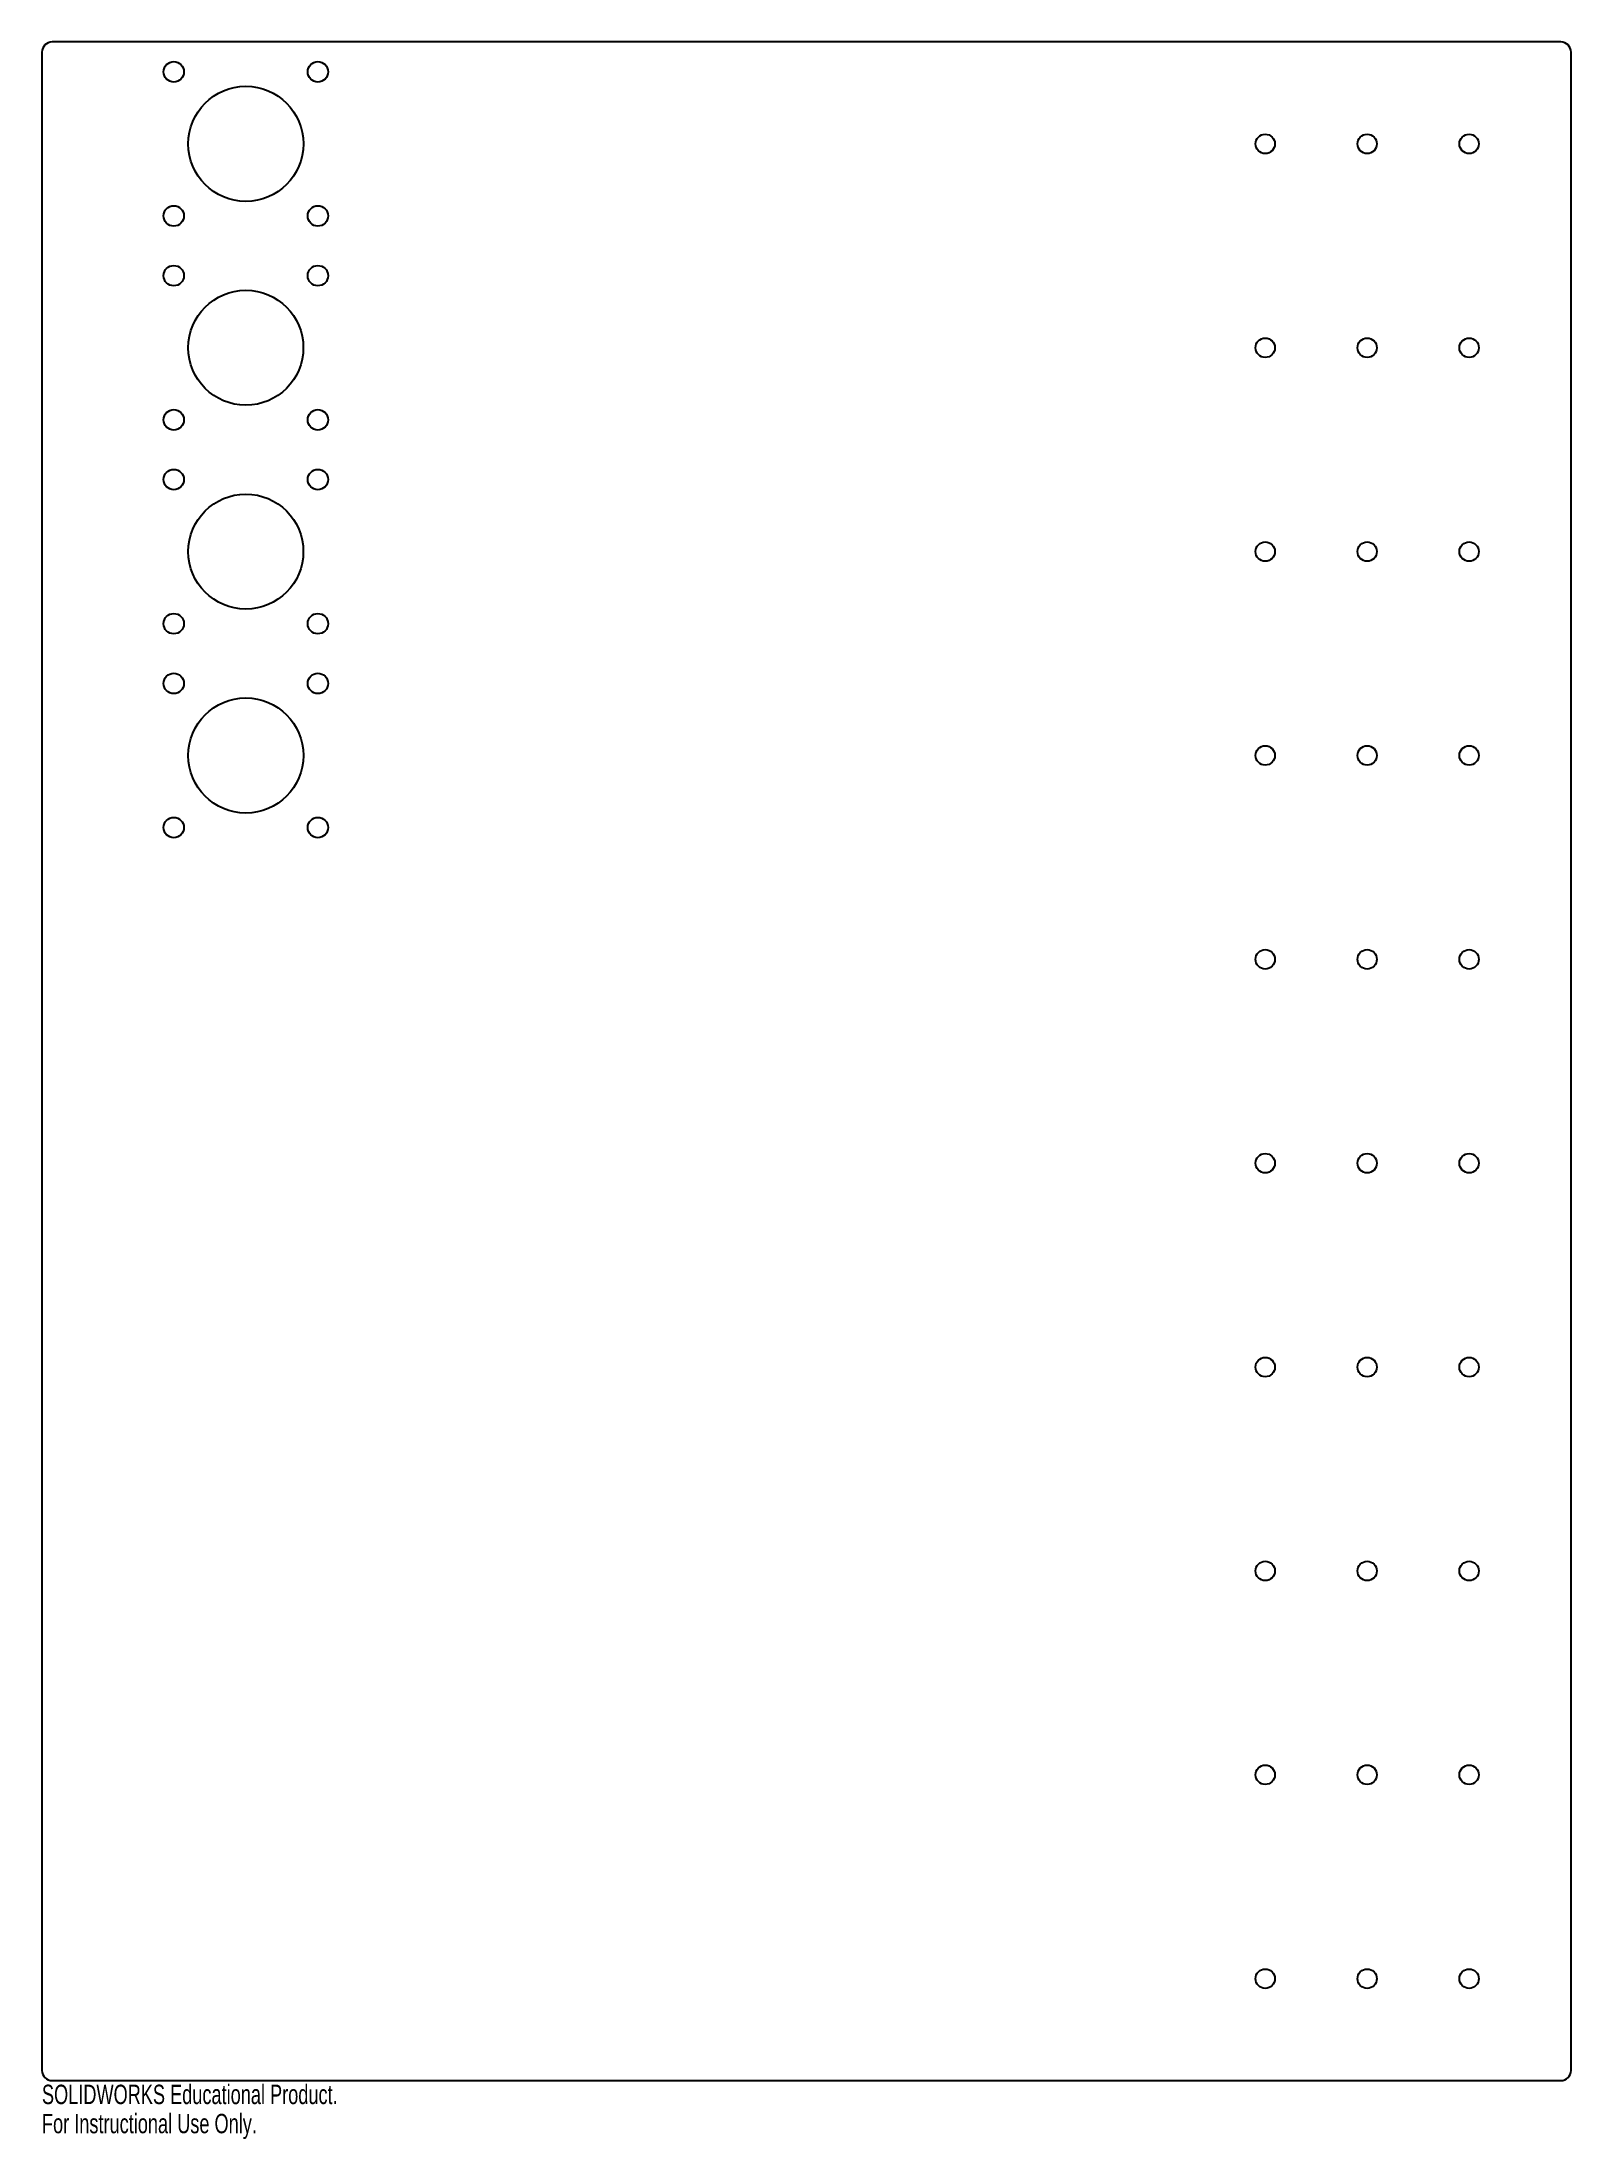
# Model space of a CAD drawing. Header units: inches. Extents: x -7.5 to 7.5, y -10.6 to 10.
import ezdxf

# ---------------------------------------------------------------- set-up
doc = ezdxf.new("R2010")
doc.units = ezdxf.units.IN
doc.header["$MEASUREMENT"] = 0
doc.styles.add('SLDTEXTSTYLE0', font='TXT', dxfattribs={"width": 0.7})

msp = doc.modelspace()

# ---------------------------------------------------------------- linework, layer by layer
at = {"color": 7, "linetype": 'Continuous', "lineweight": 25}
for p, q in [((-7.5, 9.9), (-7.5, -9.9)), ((7.4, 10), (-7.4, 10)), ((7.5, -9.9), (7.5, 9.9)), ((-7.4, -10), (7.4, -10))]:
    msp.add_line(p, q, dxfattribs=at)
for centre, radius in [((-6.207, 9.707), 0.1), ((-4.793, 9.707), 0.1), ((-5.5, 9), 0.565), ((4.5, 9), 0.095), ((5.5, 9), 0.095), ((6.5, 9), 0.095), ((-6.207, 8.293), 0.1), ((-4.793, 8.293), 0.1), ((-6.207, 7.707), 0.1), ((-4.793, 7.707), 0.1), ((-5.5, 7), 0.564), ((4.5, 7), 0.095), ((5.5, 7), 0.095), ((6.5, 7), 0.095), ((-6.207, 6.293), 0.1), ((-4.793, 6.293), 0.1), ((-6.207, 5.707), 0.1), ((-4.793, 5.707), 0.1), ((-5.5, 5), 0.564), ((4.5, 5), 0.095), ((5.5, 5), 0.095), ((6.5, 5), 0.095), ((-6.207, 4.293), 0.1), ((-4.793, 4.293), 0.1), ((-6.207, 3.707), 0.1), ((-4.793, 3.707), 0.1), ((-5.5, 3), 0.565), ((4.5, 3), 0.095), ((5.5, 3), 0.095), ((6.5, 3), 0.095), ((-6.207, 2.293), 0.1), ((-4.793, 2.293), 0.1), ((4.5, 1), 0.095), ((5.5, 1), 0.095), ((6.5, 1), 0.095), ((4.5, -1), 0.095), ((5.5, -1), 0.095), ((6.5, -1), 0.095), ((4.5, -3), 0.095), ((5.5, -3), 0.095), ((6.5, -3), 0.095), ((4.5, -5), 0.095), ((5.5, -5), 0.095), ((6.5, -5), 0.095), ((4.5, -7), 0.095), ((5.5, -7), 0.095), ((6.5, -7), 0.095), ((4.5, -9), 0.095), ((5.5, -9), 0.095), ((6.5, -9), 0.095)]:
    msp.add_circle(centre, radius, dxfattribs=at)
for centre, start, end in [((-7.4, 9.9), 90, 180), ((7.4, 9.9), 0, 90), ((-7.4, -9.9), 180, 270), ((7.4, -9.9), 270, 0)]:
    msp.add_arc(centre, 0.1, start, end, dxfattribs=at)

# ---------------------------------------------------------------- texts
at = {"color": 7, "linetype": 'Continuous', "char_height": 0.1903, "attachment_point": 1, "style": 'SLDTEXTSTYLE0'}
for s, insert in [('SOLIDWORKS Educational Product.', (-7.5, -10.04)), ('For Instructional Use Only.', (-7.5, -10.326))]:
    msp.add_mtext(s, dxfattribs=dict(at, insert=insert))

doc.saveas('drawing.dxf')
